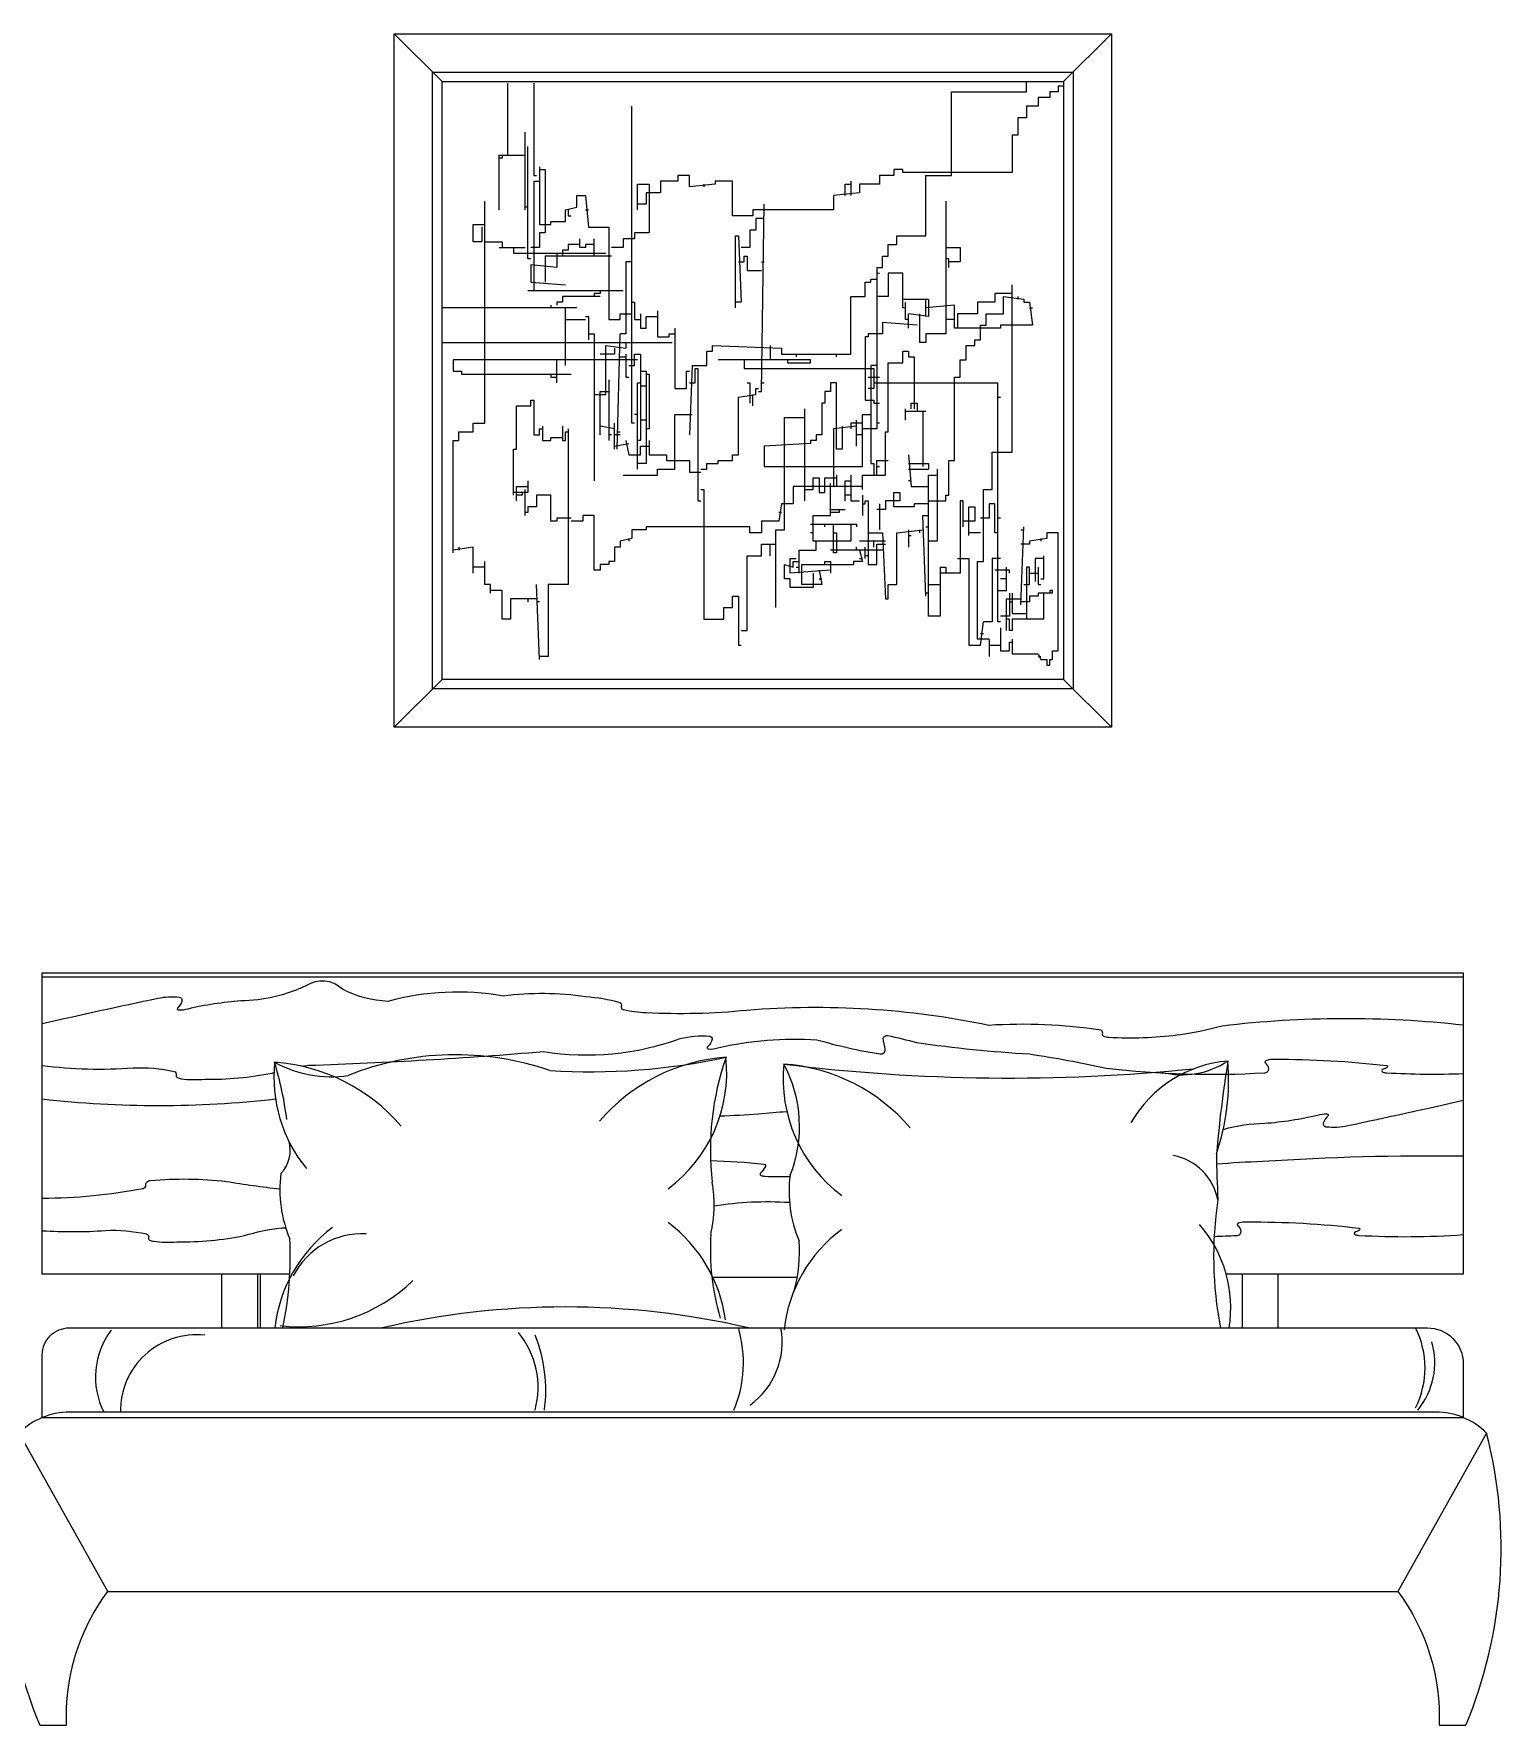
# Model space of a CAD drawing. Header units: inches. Extents: x 4.1 to 46.6, y 13.1 to 37.9.
# Drawn here: x 21.74 to 23.377, y 22.703 to 24.59 of the extents above; entities that cross this region are included whole.
import ezdxf

# ---------------------------------------------------------------- set-up
doc = ezdxf.new("R2010")
doc.units = ezdxf.units.IN
doc.header["$MEASUREMENT"] = 0
doc.layers.add('02', color=2, linetype='Continuous')
doc.layers.add('4', color=4, linetype='Continuous')

msp = doc.modelspace()

# ---------------------------------------------------------------- linework, layer by layer
at = {"layer": '02'}
for p, q in [((22.1425, 24.5898), (22.9425, 24.5898)), ((22.1958, 24.5365), (22.1425, 24.5898)), ((22.1425, 23.8165), (22.1425, 24.5898)), ((22.8891, 24.5365), (22.9425, 24.5898)), ((22.9425, 24.5898), (22.9425, 23.8165)), ((22.2691, 24.4544), (22.2691, 24.5348)), ((22.298, 24.5348), (22.298, 24.4319)), ((22.7643, 24.5251), (22.848, 24.5251)), ((22.7643, 24.4319), (22.7643, 24.5251)), ((22.848, 24.5251), (22.848, 24.5365)), ((22.8737, 24.5251), (22.8737, 24.5187)), ((22.8833, 24.5251), (22.8737, 24.5251)), ((22.8891, 24.5315), (22.8833, 24.5315)), ((22.8833, 24.5315), (22.8833, 24.5251)), ((22.4074, 24.1555), (22.4074, 24.5091)), ((22.848, 24.5091), (22.848, 24.4962)), ((22.8608, 24.5091), (22.848, 24.5091)), ((22.8737, 24.5187), (22.8608, 24.5187)), ((22.8608, 24.5187), (22.8608, 24.5091)), ((22.8383, 24.4962), (22.8383, 24.4769)), ((22.848, 24.4962), (22.8383, 24.4962)), ((22.2884, 24.3934), (22.2884, 24.4801)), ((22.8383, 24.4769), (22.8319, 24.4769)), ((22.8319, 24.4769), (22.8319, 24.4351)), ((22.2594, 24.3934), (22.2594, 24.4544)), ((22.2594, 24.4544), (22.2884, 24.4544)), ((22.2627, 24.4512), (22.2594, 24.4512)), ((22.2627, 24.4544), (22.2627, 24.4512)), ((22.2916, 24.3387), (22.2916, 24.4641)), ((22.298, 24.4319), (22.3013, 24.4319)), ((22.3045, 24.4416), (22.3045, 24.3773)), ((22.3045, 24.4384), (22.3109, 24.4384)), ((22.3109, 24.4384), (22.3109, 24.3677)), ((22.4588, 24.4319), (22.4588, 24.4255)), ((22.4717, 24.4319), (22.4588, 24.4319)), ((22.4717, 24.4191), (22.4717, 24.4319)), ((22.6839, 24.4319), (22.6839, 24.4223)), ((22.7, 24.4319), (22.6839, 24.4319)), ((22.7, 24.4384), (22.7, 24.4319)), ((22.7097, 24.4384), (22.7, 24.4384)), ((22.7097, 24.4351), (22.7097, 24.4384)), ((22.8319, 24.4351), (22.7097, 24.4351)), ((22.7354, 24.3644), (22.7354, 24.4319)), ((22.7354, 24.4319), (22.7643, 24.4319)), ((22.298, 24.4255), (22.298, 24.3034)), ((22.298, 24.4255), (22.3045, 24.4255)), ((22.4138, 24.4223), (22.4267, 24.4223)), ((22.4138, 24.3934), (22.4138, 24.4223)), ((22.4235, 24.4126), (22.4235, 24.3998)), ((22.4395, 24.4126), (22.4235, 24.4126)), ((22.4267, 24.4223), (22.4267, 24.3677)), ((22.4588, 24.4255), (22.4395, 24.4255)), ((22.4395, 24.4255), (22.4395, 24.4126)), ((22.5006, 24.4223), (22.4717, 24.4191)), ((22.4878, 24.4223), (22.4878, 24.4191)), ((22.5006, 24.4255), (22.5006, 24.4223)), ((22.5199, 24.4255), (22.5006, 24.4255)), ((22.5199, 24.3869), (22.5199, 24.4255)), ((22.6614, 24.4126), (22.6325, 24.4094)), ((22.6454, 24.4223), (22.6518, 24.4223)), ((22.6454, 24.4094), (22.6454, 24.4223)), ((22.6518, 24.4255), (22.6518, 24.4094)), ((22.6839, 24.4223), (22.6614, 24.4223)), ((22.6614, 24.4223), (22.6614, 24.4126)), ((22.2434, 24.1555), (22.2434, 24.403)), ((22.2916, 24.3966), (22.2884, 24.3966)), ((22.3334, 24.3934), (22.3463, 24.3966)), ((22.3334, 24.3805), (22.3334, 24.3934)), ((22.3366, 24.3934), (22.3366, 24.3869)), ((22.3463, 24.4094), (22.3559, 24.4094)), ((22.3463, 24.3966), (22.3463, 24.4094)), ((22.3559, 24.4094), (22.3591, 24.3741)), ((22.3559, 24.3934), (22.3591, 24.3934)), ((22.4235, 24.3998), (22.4138, 24.3998)), ((22.5424, 24.3934), (22.5424, 24.3869)), ((22.6325, 24.3934), (22.5424, 24.3934)), ((22.5521, 24.1909), (22.5553, 24.3998)), ((22.6325, 24.4094), (22.6325, 24.3934)), ((22.7579, 24.403), (22.7579, 24.2552)), ((22.2305, 24.358), (22.2305, 24.3773)), ((22.2305, 24.3773), (22.2434, 24.3773)), ((22.2402, 24.3741), (22.2402, 24.358)), ((22.3045, 24.3773), (22.3173, 24.3773)), ((22.3173, 24.3773), (22.3173, 24.3805)), ((22.3173, 24.3805), (22.3334, 24.3805)), ((22.3366, 24.3869), (22.3398, 24.3869)), ((22.3591, 24.3741), (22.3817, 24.3741)), ((22.3817, 24.3741), (22.3817, 24.2712)), ((22.5424, 24.3869), (22.5199, 24.3869)), ((22.5457, 24.3837), (22.5457, 24.3709)), ((22.5553, 24.3837), (22.5457, 24.3837)), ((22.2402, 24.358), (22.2305, 24.358)), ((22.2434, 24.358), (22.2627, 24.358)), ((22.2627, 24.358), (22.2627, 24.3516)), ((22.3045, 24.3677), (22.3045, 24.3516)), ((22.3109, 24.3677), (22.3045, 24.3677)), ((22.3366, 24.3548), (22.3366, 24.3484)), ((22.3495, 24.3548), (22.3366, 24.3548)), ((22.3495, 24.3516), (22.3495, 24.3612)), ((22.3559, 24.3548), (22.3559, 24.3516)), ((22.3656, 24.3548), (22.3559, 24.3548)), ((22.3656, 24.3419), (22.3656, 24.3612)), ((22.3977, 24.3612), (22.3977, 24.3516)), ((22.4106, 24.3612), (22.3977, 24.3612)), ((22.4106, 24.3677), (22.4106, 24.3612)), ((22.4267, 24.3677), (22.4106, 24.3677)), ((22.5232, 24.3644), (22.5264, 24.3644)), ((22.5232, 24.2841), (22.5232, 24.3644)), ((22.5264, 24.3644), (22.5296, 24.2905)), ((22.5457, 24.3709), (22.5392, 24.3709)), ((22.5392, 24.3709), (22.5392, 24.3516)), ((22.6936, 24.3419), (22.6936, 24.3548)), ((22.6936, 24.3548), (22.7032, 24.3548)), ((22.7032, 24.3644), (22.7354, 24.3644)), ((22.7032, 24.3548), (22.7032, 24.3644)), ((22.2594, 24.3516), (22.2884, 24.3516)), ((22.2755, 24.3516), (22.2755, 24.3452)), ((22.2755, 24.3452), (22.3784, 24.3452)), ((22.2948, 24.3387), (22.2916, 24.3387)), ((22.3045, 24.3516), (22.2948, 24.3516)), ((22.3109, 24.3419), (22.3109, 24.313)), ((22.3849, 24.3419), (22.3109, 24.3419)), ((22.3238, 24.3452), (22.3238, 24.3291)), ((22.3302, 24.3484), (22.3302, 24.3419)), ((22.3366, 24.3484), (22.3302, 24.3484)), ((22.3559, 24.3516), (22.3495, 24.3516)), ((22.3977, 24.3516), (22.3849, 24.3516)), ((22.4009, 24.3355), (22.4009, 24.2552)), ((22.4074, 24.3355), (22.4009, 24.3355)), ((22.5264, 24.3355), (22.5328, 24.3355)), ((22.5392, 24.3516), (22.5296, 24.3516)), ((22.5328, 24.3419), (22.536, 24.3419)), ((22.5328, 24.3355), (22.5328, 24.3419)), ((22.536, 24.3419), (22.536, 24.3259)), ((22.5521, 24.3355), (22.5553, 24.3355)), ((22.6872, 24.3419), (22.6936, 24.3419)), ((22.6872, 24.3291), (22.6872, 24.3419)), ((22.7579, 24.3516), (22.774, 24.3516)), ((22.7611, 24.3387), (22.7579, 24.3387)), ((22.7611, 24.3291), (22.7611, 24.3387)), ((22.774, 24.3355), (22.7611, 24.3355)), ((22.774, 24.3516), (22.774, 24.3355)), ((22.2948, 24.3323), (22.2948, 24.313)), ((22.3238, 24.3291), (22.2948, 24.3323)), ((22.536, 24.3259), (22.5521, 24.3259)), ((22.6807, 24.3291), (22.6872, 24.3291)), ((22.6807, 24.3291), (22.6807, 24.1491)), ((22.6807, 24.3227), (22.6839, 24.3227)), ((22.6936, 24.3227), (22.6936, 24.2969)), ((22.7097, 24.3227), (22.6936, 24.3227)), ((22.7097, 24.2841), (22.7097, 24.3227)), ((22.2916, 24.3034), (22.3977, 24.3034)), ((22.2948, 24.313), (22.3334, 24.3098)), ((22.372, 24.3002), (22.3656, 24.3002)), ((22.3656, 24.3002), (22.3656, 24.2969)), ((22.372, 24.3034), (22.372, 24.3002)), ((22.6679, 24.313), (22.6743, 24.313)), ((22.6679, 24.2969), (22.6679, 24.313)), ((22.6743, 24.3162), (22.6807, 24.3162)), ((22.6743, 24.313), (22.6743, 24.3162)), ((22.8126, 24.3002), (22.8126, 24.2905)), ((22.8319, 24.3002), (22.8126, 24.3002)), ((22.8319, 24.1234), (22.8319, 24.3098)), ((22.3463, 24.2841), (22.1958, 24.2841)), ((22.3173, 24.2873), (22.3173, 24.2841)), ((22.3238, 24.2905), (22.3238, 24.2873)), ((22.3302, 24.2905), (22.3238, 24.2905)), ((22.372, 24.2969), (22.3302, 24.2969)), ((22.3302, 24.2969), (22.3302, 24.2905)), ((22.3334, 24.2198), (22.3334, 24.2841)), ((22.4074, 24.2905), (22.4106, 24.2905)), ((22.4106, 24.2905), (22.4106, 24.2712)), ((22.4363, 24.2809), (22.4363, 24.252)), ((22.5296, 24.2905), (22.5232, 24.2905)), ((22.6518, 24.2327), (22.6518, 24.2969)), ((22.6518, 24.2969), (22.6679, 24.2969)), ((22.6936, 24.2969), (22.6807, 24.2969)), ((22.7097, 24.2937), (22.7386, 24.2937)), ((22.7129, 24.2841), (22.7097, 24.2841)), ((22.7129, 24.2712), (22.7129, 24.2905)), ((22.7354, 24.2745), (22.7354, 24.2937)), ((22.7676, 24.2873), (22.7354, 24.2841)), ((22.7386, 24.2937), (22.7386, 24.2745)), ((22.7676, 24.2616), (22.7676, 24.2873)), ((22.8126, 24.2905), (22.7933, 24.2905)), ((22.7933, 24.2905), (22.7933, 24.2777)), ((22.8222, 24.2969), (22.8447, 24.2937)), ((22.8222, 24.2777), (22.8222, 24.2969)), ((22.8383, 24.2969), (22.8383, 24.2937)), ((22.8447, 24.2937), (22.8447, 24.2905)), ((22.8447, 24.2905), (22.8512, 24.2905)), ((22.8512, 24.2905), (22.8544, 24.2648)), ((22.8512, 24.2841), (22.8544, 24.2841)), ((22.3334, 24.2712), (22.3559, 24.2712)), ((22.3559, 24.2745), (22.3591, 24.2745)), ((22.3591, 24.2745), (22.3591, 24.2487)), ((22.3817, 24.2712), (22.3945, 24.2712)), ((22.3945, 24.2712), (22.3945, 24.2777)), ((22.3945, 24.2777), (22.4074, 24.2777)), ((22.4106, 24.2712), (22.417, 24.2712)), ((22.417, 24.2777), (22.417, 24.2616)), ((22.417, 24.2616), (22.4235, 24.2616)), ((22.4235, 24.2616), (22.4235, 24.2745)), ((22.4235, 24.2745), (22.4363, 24.2745)), ((22.4556, 24.2616), (22.4556, 24.1941)), ((22.6872, 24.268), (22.6872, 24.2552)), ((22.7258, 24.2648), (22.6872, 24.268)), ((22.7161, 24.2712), (22.7129, 24.2712)), ((22.7161, 24.2616), (22.7161, 24.2777)), ((22.7386, 24.2745), (22.7161, 24.2777)), ((22.729, 24.2455), (22.729, 24.2777)), ((22.7676, 24.2712), (22.7579, 24.2712)), ((22.819, 24.2616), (22.7676, 24.2616)), ((22.7708, 24.2777), (22.7708, 24.2616)), ((22.7933, 24.2777), (22.7708, 24.2777)), ((22.7965, 24.2487), (22.7965, 24.2648)), ((22.7965, 24.2648), (22.8029, 24.2648)), ((22.8029, 24.2777), (22.8222, 24.2777)), ((22.8029, 24.2648), (22.8029, 24.2777)), ((22.819, 24.2648), (22.819, 24.2616)), ((22.8544, 24.2648), (22.819, 24.2648)), ((22.1958, 24.2455), (22.4524, 24.2455)), ((22.3591, 24.2552), (22.3656, 24.2552)), ((22.3656, 24.2552), (22.3656, 24.0913)), ((22.3784, 24.2423), (22.4009, 24.2391)), ((22.3784, 24.1877), (22.3784, 24.2423)), ((22.3913, 24.1266), (22.3945, 24.2552)), ((22.4009, 24.2552), (22.3945, 24.2552)), ((22.4009, 24.2455), (22.4009, 24.2391)), ((22.4363, 24.252), (22.4492, 24.252)), ((22.4492, 24.252), (22.4492, 24.2552)), ((22.4492, 24.2552), (22.4556, 24.2552)), ((22.4974, 24.2359), (22.4974, 24.2423)), ((22.4974, 24.2423), (22.5746, 24.2391)), ((22.5617, 24.2423), (22.5617, 24.2262)), ((22.6679, 24.252), (22.6679, 24.1813)), ((22.6711, 24.252), (22.6679, 24.252)), ((22.6711, 24.2552), (22.6711, 24.252)), ((22.6872, 24.2552), (22.6711, 24.2552)), ((22.7354, 24.2455), (22.729, 24.2455)), ((22.7354, 24.2552), (22.7354, 24.2455)), ((22.7579, 24.2552), (22.7354, 24.2552)), ((22.7804, 24.2262), (22.7804, 24.2423)), ((22.7804, 24.2423), (22.7901, 24.2423)), ((22.7901, 24.2487), (22.7965, 24.2487)), ((22.7901, 24.2423), (22.7901, 24.2487)), ((22.208, 24.2262), (22.208, 24.2134)), ((22.4138, 24.2262), (22.208, 24.2262)), ((22.3238, 24.2005), (22.3238, 24.2262)), ((22.3881, 24.2327), (22.372, 24.2327)), ((22.3881, 24.2391), (22.3881, 24.2327)), ((22.3945, 24.2295), (22.4009, 24.2295)), ((22.4009, 24.2327), (22.4009, 24.207)), ((22.4106, 24.2198), (22.4106, 24.2327)), ((22.4106, 24.2327), (22.417, 24.2327)), ((22.417, 24.2327), (22.417, 24.1363)), ((22.491, 24.2198), (22.491, 24.2359)), ((22.491, 24.2359), (22.4974, 24.2359)), ((22.6068, 24.2262), (22.5039, 24.2262)), ((22.5328, 24.2262), (22.5328, 24.2166)), ((22.5746, 24.2391), (22.5746, 24.2327)), ((22.5746, 24.2327), (22.6518, 24.2327)), ((22.581, 24.2262), (22.581, 24.223)), ((22.581, 24.223), (22.6068, 24.223)), ((22.5907, 24.2327), (22.5907, 24.2295)), ((22.6068, 24.223), (22.6068, 24.2262)), ((22.6357, 24.2295), (22.6357, 24.2327)), ((22.6936, 24.1459), (22.6936, 24.223)), ((22.6936, 24.223), (22.7097, 24.223)), ((22.7097, 24.223), (22.7097, 24.2359)), ((22.7097, 24.2359), (22.7161, 24.2359)), ((22.7161, 24.2359), (22.7161, 24.2295)), ((22.7161, 24.2295), (22.7225, 24.2295)), ((22.7225, 24.2295), (22.7225, 24.1716)), ((22.774, 24.2262), (22.7804, 24.2262)), ((22.774, 24.207), (22.774, 24.2262)), ((22.208, 24.2134), (22.2176, 24.2134)), ((22.2176, 24.2134), (22.2176, 24.2102)), ((22.2176, 24.2102), (22.3398, 24.2102)), ((22.3173, 24.2102), (22.3173, 24.207)), ((22.3173, 24.207), (22.3238, 24.207)), ((22.3817, 24.2038), (22.3817, 24.1363)), ((22.4009, 24.207), (22.4042, 24.207)), ((22.4042, 24.2198), (22.4106, 24.2198)), ((22.417, 24.2134), (22.4235, 24.2134)), ((22.4235, 24.2134), (22.4235, 24.1106)), ((22.4235, 24.2102), (22.4267, 24.2102)), ((22.4267, 24.2102), (22.4267, 24.1491)), ((22.4685, 24.2134), (22.4717, 24.2134)), ((22.4685, 24.1941), (22.4685, 24.2134)), ((22.4749, 24.2198), (22.4717, 24.1427)), ((22.4749, 24.2198), (22.491, 24.2198)), ((22.4781, 24.2166), (22.4813, 24.2166)), ((22.4781, 24.2005), (22.4781, 24.2166)), ((22.4813, 24.2166), (22.4813, 24.0688)), ((22.5328, 24.2166), (22.6775, 24.2166)), ((22.6711, 24.207), (22.6839, 24.207)), ((22.6743, 24.2198), (22.6743, 24.1106)), ((22.6807, 24.2198), (22.6743, 24.2198)), ((22.6775, 24.2166), (22.6775, 24.1941)), ((22.7676, 24.207), (22.774, 24.207)), ((22.7676, 24.1138), (22.7676, 24.207)), ((22.3656, 24.1877), (22.3784, 24.1877)), ((22.372, 24.1909), (22.3817, 24.1909)), ((22.372, 24.1427), (22.372, 24.1909)), ((22.4138, 24.1041), (22.4138, 24.2005)), ((22.4138, 24.2005), (22.417, 24.2005)), ((22.417, 24.1973), (22.4235, 24.1973)), ((22.4556, 24.1941), (22.4685, 24.1941)), ((22.4717, 24.2005), (22.4781, 24.2005)), ((22.5264, 24.1845), (22.5457, 24.1877)), ((22.536, 24.2005), (22.5392, 24.2005)), ((22.5392, 24.2005), (22.5392, 24.178)), ((22.5424, 24.1748), (22.5424, 24.1877)), ((22.5457, 24.1941), (22.5489, 24.1941)), ((22.5457, 24.1877), (22.5457, 24.1941)), ((22.5489, 24.1909), (22.5521, 24.1909)), ((22.5521, 24.2005), (22.5553, 24.2005)), ((22.6228, 24.1909), (22.6228, 24.178)), ((22.6293, 24.1909), (22.6228, 24.1909)), ((22.6357, 24.2005), (22.6293, 24.2005)), ((22.6293, 24.2005), (22.6293, 24.1909)), ((22.6357, 24.1266), (22.6357, 24.2005)), ((22.6775, 24.1941), (22.6711, 24.1941)), ((22.6775, 24.2005), (22.8158, 24.2005)), ((22.8158, 23.9338), (22.8158, 24.2005)), ((22.2787, 24.1748), (22.2948, 24.1748)), ((22.2787, 24.1266), (22.2787, 24.1748)), ((22.2948, 24.1813), (22.298, 24.1813)), ((22.2948, 24.1748), (22.2948, 24.1813)), ((22.298, 24.1813), (22.298, 24.1427)), ((22.5264, 24.1202), (22.5264, 24.1845)), ((22.6003, 24.1716), (22.6003, 24.0688)), ((22.6228, 24.178), (22.6196, 24.178)), ((22.6196, 24.178), (22.6196, 24.1427)), ((22.6679, 24.1813), (22.6775, 24.1813)), ((22.6775, 24.1813), (22.6775, 24.178)), ((22.6775, 24.178), (22.6839, 24.178)), ((22.7129, 24.1588), (22.7129, 24.1716)), ((22.7354, 24.1684), (22.7129, 24.1684)), ((22.7193, 24.178), (22.7258, 24.178)), ((22.7193, 24.1716), (22.7193, 24.178)), ((22.7258, 24.178), (22.7258, 24.1684)), ((22.7322, 24.1684), (22.7322, 24.1073)), ((22.8158, 24.1845), (22.819, 24.1845)), ((22.2305, 24.1555), (22.2434, 24.1555)), ((22.2305, 24.1459), (22.2305, 24.1555)), ((22.3045, 24.1491), (22.3077, 24.1491)), ((22.3045, 24.1427), (22.3045, 24.1491)), ((22.3077, 24.1523), (22.3077, 24.1363)), ((22.3302, 24.1523), (22.3302, 24.1363)), ((22.3366, 24.1491), (22.3366, 23.9756)), ((22.3881, 24.1491), (22.372, 24.1523)), ((22.3881, 24.1266), (22.3881, 24.1555)), ((22.4106, 24.1555), (22.4074, 24.1555)), ((22.4138, 24.1652), (22.4106, 24.1652)), ((22.4235, 24.1588), (22.417, 24.1588)), ((22.4267, 24.1491), (22.4235, 24.1491)), ((22.4556, 24.1041), (22.4556, 24.1652)), ((22.4556, 24.1652), (22.4749, 24.1652)), ((22.5778, 24.162), (22.6003, 24.162)), ((22.5778, 24.0366), (22.5778, 24.162)), ((22.6582, 24.1523), (22.6325, 24.1491)), ((22.6325, 24.1491), (22.6325, 24.0848)), ((22.6421, 24.1523), (22.6421, 24.1266)), ((22.6518, 24.1555), (22.6518, 24.1491)), ((22.6647, 24.1555), (22.6518, 24.1555)), ((22.6582, 24.1298), (22.6582, 24.1588)), ((22.6647, 24.1652), (22.6743, 24.1652)), ((22.6647, 24.1073), (22.6647, 24.1652)), ((22.6807, 24.1491), (22.6647, 24.1491)), ((22.6839, 24.1555), (22.6807, 24.1555)), ((22.208, 24.1363), (22.2144, 24.1363)), ((22.208, 24.0109), (22.208, 24.1363)), ((22.2144, 24.1459), (22.2305, 24.1459)), ((22.2144, 24.1363), (22.2144, 24.1459)), ((22.298, 24.1427), (22.3045, 24.1427)), ((22.3077, 24.1363), (22.3173, 24.1363)), ((22.3173, 24.1363), (22.3173, 24.1395)), ((22.3173, 24.1395), (22.3302, 24.1395)), ((22.3302, 24.1363), (22.3334, 24.1363)), ((22.3334, 24.1459), (22.3366, 24.1459)), ((22.3334, 24.1363), (22.3334, 24.1459)), ((22.3849, 24.1427), (22.3817, 24.1427)), ((22.3945, 24.1427), (22.3881, 24.1427)), ((22.3881, 24.1298), (22.4042, 24.133)), ((22.3913, 24.1459), (22.3945, 24.1459)), ((22.4009, 24.1363), (22.4042, 24.1202)), ((22.417, 24.1363), (22.4138, 24.1363)), ((22.417, 24.1202), (22.417, 24.1298)), ((22.417, 24.1298), (22.4267, 24.1298)), ((22.4267, 24.1363), (22.4267, 24.1202)), ((22.6068, 24.133), (22.5553, 24.1298)), ((22.5553, 24.1298), (22.5553, 24.1073)), ((22.6068, 24.1363), (22.6068, 24.133)), ((22.6132, 24.1363), (22.6068, 24.1363)), ((22.6132, 24.1427), (22.6132, 24.1363)), ((22.6196, 24.1427), (22.6132, 24.1427)), ((22.6647, 24.1427), (22.6582, 24.1427)), ((22.6904, 24.0977), (22.6904, 24.1459)), ((22.6904, 24.1459), (22.6936, 24.1459)), ((22.2755, 24.1266), (22.2787, 24.1266)), ((22.2755, 24.0752), (22.2755, 24.1266)), ((22.4042, 24.1202), (22.417, 24.1202)), ((22.4235, 24.1106), (22.4138, 24.1106)), ((22.4267, 24.1202), (22.446, 24.1202)), ((22.446, 24.1202), (22.446, 24.1138)), ((22.446, 24.1138), (22.4717, 24.1138)), ((22.4717, 24.1138), (22.4717, 24.1009)), ((22.491, 24.1106), (22.5039, 24.1106)), ((22.491, 24.1041), (22.491, 24.1106)), ((22.5039, 24.1138), (22.5199, 24.1138)), ((22.5039, 24.1106), (22.5039, 24.1138)), ((22.5199, 24.1202), (22.5264, 24.1202)), ((22.5199, 24.1138), (22.5199, 24.1202)), ((22.6421, 24.1266), (22.6357, 24.1266)), ((22.6743, 24.1106), (22.6775, 24.1106)), ((22.6775, 24.1106), (22.6775, 24.0977)), ((22.6807, 24.1138), (22.6936, 24.1138)), ((22.6807, 24.0977), (22.6807, 24.1138)), ((22.7161, 24.1202), (22.7193, 24.0848)), ((22.7161, 24.1106), (22.7386, 24.1106)), ((22.7386, 24.1106), (22.7386, 24.1041)), ((22.7611, 24.1138), (22.7676, 24.1138)), ((22.7611, 24.0752), (22.7611, 24.1138)), ((22.8094, 24.0816), (22.8094, 24.1234)), ((22.8094, 24.1234), (22.8319, 24.1234)), ((22.2916, 24.0913), (22.2916, 24.0784)), ((22.3977, 24.0977), (22.4363, 24.0977)), ((22.4363, 24.1041), (22.4556, 24.1041)), ((22.4363, 24.0977), (22.4363, 24.1041)), ((22.4717, 24.1009), (22.4846, 24.1009)), ((22.4846, 24.1041), (22.491, 24.1041)), ((22.5553, 24.1073), (22.6647, 24.1073)), ((22.61, 24.0945), (22.6164, 24.0945)), ((22.61, 24.0816), (22.61, 24.0945)), ((22.6164, 24.0945), (22.6164, 24.0784)), ((22.6228, 24.0784), (22.6228, 24.0945)), ((22.6228, 24.0945), (22.6357, 24.0945)), ((22.6357, 24.0977), (22.6357, 24.0848)), ((22.6454, 24.0913), (22.6518, 24.0913)), ((22.6454, 24.0688), (22.6454, 24.0913)), ((22.6518, 24.0977), (22.6518, 24.0688)), ((22.6647, 24.0977), (22.6904, 24.0977)), ((22.6647, 24.0816), (22.6647, 24.0977)), ((22.6807, 24.1073), (22.6839, 24.1073)), ((22.7161, 24.1041), (22.7386, 24.1041)), ((22.7193, 24.0913), (22.7161, 24.0913)), ((22.7386, 24.0977), (22.7483, 24.0977)), ((22.7386, 23.9402), (22.7386, 24.0977)), ((22.7483, 24.1041), (22.7483, 24.0238)), ((22.2916, 24.0784), (22.2755, 24.0784)), ((22.2787, 24.0848), (22.2916, 24.0848)), ((22.2787, 24.0688), (22.2787, 24.0848)), ((22.2852, 24.0752), (22.2787, 24.0752)), ((22.2852, 24.0784), (22.2852, 24.0752)), ((22.2884, 24.0527), (22.2884, 24.0816)), ((22.3173, 24.0752), (22.3013, 24.0752)), ((22.3013, 24.0752), (22.3013, 24.0623)), ((22.3173, 24.0463), (22.3173, 24.0752)), ((22.4846, 24.0816), (22.4878, 24.0816)), ((22.4878, 24.0816), (22.4878, 23.937)), ((22.5875, 24.0848), (22.5875, 24.0656)), ((22.6647, 24.0848), (22.5875, 24.0848)), ((22.6003, 24.0816), (22.61, 24.0816)), ((22.6164, 24.0784), (22.6228, 24.0784)), ((22.6293, 24.0527), (22.6293, 24.0881)), ((22.6518, 24.0752), (22.6454, 24.0752)), ((22.6647, 24.0752), (22.6647, 24.0527)), ((22.7, 24.0784), (22.7065, 24.0784)), ((22.7, 24.0623), (22.7, 24.0784)), ((22.7065, 24.0784), (22.7065, 24.0688)), ((22.7193, 24.0848), (22.7386, 24.0848)), ((22.7579, 24.0752), (22.7611, 24.0752)), ((22.7579, 24.0688), (22.7579, 24.0752)), ((22.7997, 24.0816), (22.8094, 24.0816)), ((22.7997, 24.0013), (22.7997, 24.0816)), ((22.2916, 24.0559), (22.2884, 24.0559)), ((22.2916, 24.0623), (22.2916, 24.0559)), ((22.3013, 24.0623), (22.2916, 24.0623)), ((22.3527, 24.0527), (22.3527, 24.0463)), ((22.3656, 24.0527), (22.3527, 24.0527)), ((22.3656, 23.9916), (22.3656, 24.0527)), ((22.4813, 24.0688), (22.4846, 24.0688)), ((22.5746, 24.0656), (22.5714, 24.0463)), ((22.5746, 24.0559), (22.5714, 24.0559)), ((22.5875, 24.0656), (22.5746, 24.0656)), ((22.61, 24.0238), (22.61, 24.0527)), ((22.61, 24.0527), (22.6293, 24.0527)), ((22.6293, 24.0591), (22.6454, 24.0591)), ((22.6389, 24.0559), (22.6293, 24.0559)), ((22.6389, 24.0591), (22.6389, 24.0559)), ((22.6518, 24.0688), (22.6614, 24.0688)), ((22.6647, 24.0656), (22.6679, 24.0656)), ((22.6679, 24.0688), (22.6711, 24.0688)), ((22.6679, 24.0656), (22.6679, 24.0688)), ((22.6711, 24.0688), (22.6711, 23.9981)), ((22.6904, 24.0591), (22.6807, 24.0591)), ((22.6839, 24.0656), (22.6839, 24.0366)), ((22.6904, 24.0688), (22.6904, 24.0591)), ((22.7065, 24.0688), (22.6904, 24.0688)), ((22.7225, 24.0623), (22.7, 24.0623)), ((22.7225, 24.0656), (22.7225, 24.0623)), ((22.7386, 24.0656), (22.7225, 24.0656)), ((22.7354, 23.9627), (22.7322, 24.0527)), ((22.7322, 24.0527), (22.7386, 24.0527)), ((22.7386, 24.0688), (22.7579, 24.0688)), ((22.774, 24.0688), (22.774, 23.9884)), ((22.7772, 24.0688), (22.774, 24.0688)), ((22.7772, 24.0399), (22.7772, 24.0688)), ((22.7836, 24.0623), (22.7901, 24.0623)), ((22.7836, 24.0302), (22.7836, 24.0623)), ((22.7901, 24.0623), (22.7901, 24.0463)), ((22.8061, 24.0656), (22.8061, 24.0495)), ((22.8126, 24.0656), (22.8061, 24.0656)), ((22.8126, 24.0334), (22.8126, 24.0656)), ((22.3238, 24.0463), (22.3173, 24.0463)), ((22.3238, 24.0495), (22.3238, 24.0463)), ((22.3398, 24.0495), (22.3238, 24.0495)), ((22.3527, 24.0463), (22.3398, 24.0463)), ((22.4074, 24.0366), (22.4074, 24.027)), ((22.4235, 24.0366), (22.4074, 24.0366)), ((22.4235, 24.0399), (22.4235, 24.0366)), ((22.5392, 24.0399), (22.4235, 24.0399)), ((22.5392, 24.0334), (22.5392, 24.0399)), ((22.5521, 24.0463), (22.5521, 24.0334)), ((22.5714, 24.0463), (22.5521, 24.0463)), ((22.5682, 23.9499), (22.5682, 24.0366)), ((22.5682, 24.0366), (22.5778, 24.0366)), ((22.6068, 24.0431), (22.6582, 24.0431)), ((22.6228, 24.0399), (22.6228, 24.0431)), ((22.6325, 24.0109), (22.6325, 24.0431)), ((22.6518, 24.0431), (22.6518, 24.0238)), ((22.6582, 24.0431), (22.6582, 24.0399)), ((22.7032, 24.0334), (22.7322, 24.0366)), ((22.7161, 24.0366), (22.7161, 24.0174)), ((22.729, 24.0334), (22.729, 24.0366)), ((22.7354, 24.0399), (22.7386, 24.0399)), ((22.7901, 24.0463), (22.7772, 24.0463)), ((22.8061, 24.0495), (22.7965, 24.0495)), ((22.819, 24.0495), (22.8158, 24.0495)), ((22.8415, 23.9531), (22.8447, 24.0399)), ((22.8415, 24.0366), (22.8447, 24.0366)), ((22.2305, 24.0174), (22.208, 24.0141)), ((22.2144, 24.0174), (22.2144, 24.0141)), ((22.2305, 23.9884), (22.2305, 24.0174)), ((22.3881, 24.0174), (22.3881, 24.0013)), ((22.3945, 24.0174), (22.3881, 24.0174)), ((22.4074, 24.027), (22.3945, 24.0238)), ((22.3945, 24.0238), (22.3945, 24.0174)), ((22.4042, 24.027), (22.4042, 24.0238)), ((22.5521, 24.0334), (22.5392, 24.0334)), ((22.5521, 24.0206), (22.5682, 24.0206)), ((22.5521, 24.0077), (22.5521, 24.0206)), ((22.5617, 24.0077), (22.5617, 24.0206)), ((22.61, 24.0334), (22.6068, 24.0334)), ((22.6518, 24.0238), (22.61, 24.0238)), ((22.6132, 24.0141), (22.6132, 24.0238)), ((22.6325, 24.0334), (22.6357, 24.0334)), ((22.6357, 24.0334), (22.6357, 24.0109)), ((22.6582, 24.0141), (22.6582, 24.0174)), ((22.6904, 24.0238), (22.6614, 24.0238)), ((22.6679, 24.0045), (22.6679, 24.0174)), ((22.6711, 24.0334), (22.6872, 24.0334)), ((22.6775, 24.0174), (22.6775, 24.0238)), ((22.6807, 23.9981), (22.6807, 24.0206)), ((22.6807, 24.0206), (22.6904, 24.0206)), ((22.6872, 24.0334), (22.6904, 23.9595)), ((22.7032, 23.9756), (22.7032, 24.0334)), ((22.7161, 24.0302), (22.7193, 24.0302)), ((22.7483, 24.0238), (22.7386, 24.0238)), ((22.7965, 24.0334), (22.7836, 24.0334)), ((22.8158, 24.0334), (22.8126, 24.0334)), ((22.8512, 24.0206), (22.8415, 24.0206)), ((22.8705, 24.027), (22.8512, 24.0238)), ((22.8512, 24.0238), (22.8512, 24.0206)), ((22.864, 24.027), (22.864, 24.0238)), ((22.8705, 24.0334), (22.8705, 24.027)), ((22.8833, 24.0334), (22.8705, 24.0334)), ((22.8833, 23.9017), (22.8833, 24.0334)), ((22.2434, 23.9756), (22.2434, 24.0013)), ((22.3817, 23.9981), (22.372, 23.9981)), ((22.372, 23.9981), (22.372, 23.9916)), ((22.3817, 24.0013), (22.3817, 23.9981)), ((22.3881, 24.0013), (22.3817, 24.0013)), ((22.536, 23.9242), (22.536, 24.0077)), ((22.536, 24.0077), (22.5521, 24.0077)), ((22.5778, 23.9981), (22.5875, 23.9949)), ((22.5778, 23.982), (22.5778, 23.9981)), ((22.5843, 23.9884), (22.5843, 24.0045)), ((22.5843, 24.0045), (22.5907, 24.0045)), ((22.5875, 24.0013), (22.5939, 24.0013)), ((22.5875, 23.9949), (22.5875, 24.0013)), ((22.5939, 24.0141), (22.5939, 23.9884)), ((22.5939, 24.0141), (22.6132, 24.0141)), ((22.5971, 23.9756), (22.5971, 23.9981)), ((22.5971, 23.9981), (22.655, 23.9981)), ((22.6228, 23.9981), (22.6228, 24.0013)), ((22.6228, 24.0013), (22.6293, 24.0013)), ((22.6872, 24.0141), (22.6293, 24.0141)), ((22.6293, 24.0013), (22.6293, 23.9884)), ((22.6357, 24.0109), (22.6325, 24.0109)), ((22.655, 24.0013), (22.655, 23.9981)), ((22.6647, 24.0013), (22.655, 24.0013)), ((22.6614, 24.0141), (22.6647, 24.0013)), ((22.6614, 24.0045), (22.6647, 24.0045)), ((22.6711, 24.0077), (22.6679, 24.0077)), ((22.6711, 23.9981), (22.6807, 23.9981)), ((22.7708, 24.0045), (22.7836, 24.0045)), ((22.7836, 24.0045), (22.7836, 23.9081)), ((22.7933, 24.0013), (22.7997, 24.0013)), ((22.7933, 23.9145), (22.7933, 24.0013)), ((22.8094, 24.0045), (22.8094, 23.9338)), ((22.819, 24.0045), (22.8094, 24.0045)), ((22.8673, 24.0045), (22.8576, 24.0045)), ((22.8576, 24.0045), (22.8576, 23.9788)), ((22.8673, 23.982), (22.8673, 24.0077)), ((22.2434, 23.9949), (22.2305, 23.9949)), ((22.372, 23.9916), (22.3656, 23.9916)), ((22.5843, 23.982), (22.5778, 23.982)), ((22.6293, 23.9916), (22.5843, 23.9884)), ((22.5843, 23.9724), (22.5843, 23.982)), ((22.5907, 23.9949), (22.5939, 23.9949)), ((22.61, 23.9884), (22.61, 23.9724)), ((22.6164, 23.9916), (22.6196, 23.9756)), ((22.6164, 23.982), (22.6196, 23.982)), ((22.7515, 23.9949), (22.7579, 23.9949)), ((22.7515, 23.9949), (22.7515, 23.9402)), ((22.774, 23.9884), (22.7515, 23.9884)), ((22.7579, 23.9949), (22.7579, 23.9884)), ((22.8287, 23.9916), (22.8126, 23.9916)), ((22.8254, 23.982), (22.819, 23.982)), ((22.8254, 23.9691), (22.8254, 23.9949)), ((22.8287, 23.9884), (22.8287, 23.9916)), ((22.848, 23.9949), (22.848, 23.937)), ((22.8512, 23.9949), (22.848, 23.9949)), ((22.8512, 23.9756), (22.8512, 23.9949)), ((22.8512, 23.9884), (22.8608, 23.9884)), ((22.8608, 23.9949), (22.8608, 23.9756)), ((22.864, 23.982), (22.8673, 23.982)), ((22.2498, 23.9756), (22.2434, 23.9756)), ((22.2498, 23.9659), (22.2498, 23.9756)), ((22.2627, 23.9691), (22.2498, 23.9691)), ((22.2627, 23.937), (22.2627, 23.9691)), ((22.3013, 23.9595), (22.2723, 23.9595)), ((22.2723, 23.9595), (22.2723, 23.937)), ((22.2916, 23.9595), (22.2916, 23.9563)), ((22.3045, 23.892), (22.3013, 23.9756)), ((22.3141, 23.9756), (22.3141, 23.8952)), ((22.3366, 23.9756), (22.3141, 23.9756)), ((22.5199, 23.9627), (22.5264, 23.9627)), ((22.5199, 23.9499), (22.5199, 23.9627)), ((22.5264, 23.9627), (22.5264, 23.9081)), ((22.61, 23.9724), (22.5843, 23.9724)), ((22.6196, 23.9756), (22.5971, 23.9756)), ((22.6904, 23.9595), (22.6936, 23.9595)), ((22.6936, 23.9595), (22.6936, 23.9756)), ((22.6936, 23.9756), (22.7032, 23.9756)), ((22.7386, 23.9659), (22.7354, 23.9659)), ((22.7386, 23.9756), (22.7515, 23.9756)), ((22.8158, 23.9691), (22.8254, 23.9691)), ((22.8254, 23.9595), (22.8415, 23.9595)), ((22.8254, 23.9242), (22.8254, 23.9595)), ((22.8287, 23.9659), (22.8287, 23.9402)), ((22.8319, 23.9659), (22.8319, 23.9434)), ((22.8447, 23.9756), (22.8512, 23.9756)), ((22.8512, 23.9627), (22.8512, 23.9563)), ((22.8608, 23.9627), (22.8512, 23.9627)), ((22.8608, 23.9756), (22.864, 23.9756)), ((22.8769, 23.9659), (22.8608, 23.9659)), ((22.8608, 23.9659), (22.8608, 23.9627)), ((22.8673, 23.937), (22.8673, 23.9659)), ((22.8737, 23.9691), (22.8737, 23.9659)), ((22.8769, 23.9691), (22.8737, 23.9691)), ((22.8769, 23.9659), (22.8769, 23.9691)), ((22.3045, 23.9563), (22.3013, 23.9563)), ((22.5103, 23.9499), (22.5199, 23.9499)), ((22.5103, 23.937), (22.5103, 23.9499)), ((22.7515, 23.9402), (22.7386, 23.9402)), ((22.8287, 23.9402), (22.819, 23.9402)), ((22.8287, 23.9563), (22.8319, 23.9563)), ((22.8319, 23.9434), (22.848, 23.9434)), ((22.8512, 23.9563), (22.8415, 23.9563)), ((22.2723, 23.937), (22.2627, 23.937)), ((22.4878, 23.937), (22.5103, 23.937)), ((22.5296, 23.9242), (22.536, 23.9242)), ((22.7965, 23.9081), (22.7997, 23.9338)), ((22.7965, 23.9209), (22.7997, 23.9209)), ((22.8094, 23.9338), (22.7997, 23.9338)), ((22.819, 23.9338), (22.8158, 23.9338)), ((22.819, 23.9274), (22.819, 23.9017)), ((22.8287, 23.937), (22.8254, 23.937)), ((22.8287, 23.9242), (22.8287, 23.937)), ((22.8319, 23.9242), (22.8287, 23.9242)), ((22.8319, 23.937), (22.8319, 23.9242)), ((22.8673, 23.937), (22.8319, 23.937)), ((22.5264, 23.9081), (22.5296, 23.9081)), ((22.7836, 23.9081), (22.7965, 23.9081)), ((22.8061, 23.9145), (22.7933, 23.9145)), ((22.8061, 23.9145), (22.8061, 23.8952)), ((22.8061, 23.9081), (22.819, 23.9081)), ((22.819, 23.9017), (22.8287, 23.9017)), ((22.8287, 23.9113), (22.8319, 23.9113)), ((22.8287, 23.9017), (22.8287, 23.9113)), ((22.8319, 23.9145), (22.8319, 23.8984)), ((22.8769, 23.9017), (22.8833, 23.9017)), ((22.8769, 23.892), (22.8769, 23.9017)), ((22.3141, 23.8952), (22.3045, 23.8952)), ((22.8319, 23.8984), (22.8608, 23.8984)), ((22.8608, 23.8984), (22.864, 23.892)), ((22.8608, 23.8952), (22.864, 23.8952)), ((22.864, 23.892), (22.8705, 23.892)), ((22.8705, 23.892), (22.8705, 23.8856)), ((22.8705, 23.8856), (22.8737, 23.8856)), ((22.8737, 23.892), (22.8769, 23.892)), ((22.8737, 23.8856), (22.8737, 23.892)), ((22.1958, 23.8698), (22.1425, 23.8165)), ((22.8891, 23.8698), (22.9425, 23.8165)), ((22.9425, 23.8165), (22.1425, 23.8165)), ((23.3352, 23.5375), (21.7497, 23.5375)), ((21.9927, 23.2065), (21.9927, 23.1465)), ((22.592, 23.2028), (22.4981, 23.2028)), ((21.7497, 23.0465), (23.3352, 23.0465))]:
    msp.add_line(p, q, dxfattribs=at)
for points in [[(22.1851, 23.8592), (22.1851, 24.5472), (22.8998, 24.5472), (22.8998, 23.8592)], [(22.1958, 23.8698), (22.1958, 24.5365), (22.8891, 24.5365), (22.8891, 23.8698)]]:
    msp.add_lwpolyline(points, close=True, dxfattribs=at)
for points in [[(23.3352, 23.4841, 0.057394), (23.0661, 23.4831, -0.031531), (23.0161, 23.4729, -0.043006), (22.9397, 23.4702, -0.098205), (22.9339, 23.4718, -0.36523), (22.9329, 23.4753, 0.356043), (22.9306, 23.4786, 0.052666), (22.8059, 23.4839, 0.071374), (22.5359, 23.5006, -0.038352), (22.4234, 23.4979, -0.06174), (22.3981, 23.5013, -0.431935), (22.3961, 23.5048, 0.427698), (22.3941, 23.5091, 0.049361), (22.3562, 23.5157, 0.068548), (22.2639, 23.5165, 0.110595), (22.1354, 23.5107, -0.109909), (22.0847, 23.5241, 0.354326), (22.0438, 23.5279, -0.108164), (21.9713, 23.5112, 0.037657), (21.912, 23.5021, -0.096012), (21.902, 23.5008, -0.726973), (21.9008, 23.5031, 0.099826), (21.9059, 23.5109, 0.474653), (21.9029, 23.515, 0.079624), (21.8785, 23.5138, 0.003579), (21.7497, 23.4856)], [(22.3088, 23.4547, 0.126906), (22.4615, 23.4692, -0.086332), (22.4942, 23.4718, -0.411867), (22.4973, 23.4684, -0.160889), (22.4923, 23.4603, 0.785407), (22.4932, 23.4576, 0.106705), (22.5033, 23.4589, -0.071077), (22.614, 23.4679, 0.030717), (22.6847, 23.452, 0.437795), (22.6903, 23.4569, -0.018273), (22.6879, 23.4698, -0.331193), (22.6928, 23.4726, -0.012506), (22.7252, 23.4648, 0.020931), (22.8513, 23.452, -0.018283), (22.9367, 23.4361, 0.043177), (23.1134, 23.431, 0.41693), (23.1181, 23.4352, 0.220071), (23.1145, 23.4417, -0.577874), (23.1163, 23.4452, -0.112093), (23.1243, 23.4461, -0.030484), (23.25, 23.439, -0.587398), (23.2504, 23.4373, -0.162638), (23.2458, 23.435, 0.727836), (23.2454, 23.4316, 0.04503), (23.2494, 23.431, 0.023633), (23.3352, 23.4302)], [(22.0394, 23.4383, -0.008148), (22.0469, 23.4394, 0.012588), (22.3088, 23.4547)], [(21.7497, 23.4392, 0.048386), (21.851, 23.4364, -0.066672), (21.8969, 23.4326, -0.419645), (21.8991, 23.4285, 0.31337), (21.9002, 23.4259, 0.11093), (21.9046, 23.4244, 0.055368), (21.9309, 23.4238, 0.053083), (22.0061, 23.4307, -0.002278), (22.0081, 23.4313, -0.002278)], [(21.7497, 23.4018, 0.055478), (22.0099, 23.4018, 0.055478)], [(23.0675, 23.3679, -0.06737), (23.1137, 23.3747, 0.037657), (23.1729, 23.3838, -0.096012), (23.183, 23.3851, -0.726973), (23.1841, 23.3828, 0.099826), (23.179, 23.375, 0.474653), (23.182, 23.3709, 0.079624), (23.2064, 23.3721, 0.003579), (23.3352, 23.4003)], [(22.5059, 23.3829, 0.011349), (22.5491, 23.3854, -0.010676), (22.5803, 23.3878, -0.010676)], [(23.06, 23.3294, -0.013524), (23.1112, 23.3323, -0.020669), (23.3352, 23.3382)], [(22.4953, 23.333, -0.021786), (22.555, 23.3292, -0.583973), (22.556, 23.3253, -0.022507), (22.5511, 23.3192, 0.439818), (22.5513, 23.3166, 0.085309), (22.5561, 23.3156, 0.008182), (22.584, 23.3153, 0.008182)], [(21.7497, 23.2913, 0.047704), (21.8623, 23.3021, 0.38963), (21.8653, 23.3058, -0.119524), (21.8657, 23.3083, -0.255301), (21.8706, 23.3109, -0.050291), (21.9552, 23.3099, 0.015633), (22.0148, 23.3016, 0.015633)], [(22.4992, 23.2827, -0.05362), (22.5831, 23.2866, 0.000144), (22.5834, 23.2865, 0.000144)], [(23.0572, 23.2485, 0.00618), (23.0825, 23.2496, 0.41693), (23.0872, 23.2539, 0.220071), (23.0837, 23.2604, -0.577874), (23.0854, 23.2639, -0.112093), (23.0934, 23.2647, -0.030484), (23.2191, 23.2577, -0.587398), (23.2195, 23.256, -0.162638), (23.215, 23.2537, 0.727836), (23.2146, 23.2503, 0.04503), (23.2186, 23.2497, 0.032144), (23.3352, 23.2505)], [(21.7497, 23.2549, 0.03359), (21.8201, 23.2551, -0.066672), (21.866, 23.2513, -0.419645), (21.8683, 23.2472, 0.31337), (21.8693, 23.2445, 0.11093), (21.8738, 23.2431, 0.055368), (21.9, 23.2424, 0.053083), (21.9752, 23.2494, -0.044602), (22.0161, 23.2581, 0.000248), (22.0213, 23.2582, 0.000248)]]:
    msp.add_lwpolyline(points, format="xyb", dxfattribs=at)
for centre, radius, start, end in [((22.2109, 23.1279), 0.3232, 71.0183, 111.7974), ((22.1698, 23.4262), 0.1617, 174.1034, 219.1564), ((21.9946, 23.2392), 0.2041, 40.4189, 85.9871), ((22.0719, 23.5568), 0.1302, 241.0908, 278.4042), ((21.5956, 23.3212), 0.4309, 7.6727, 16.3954), ((22.3612, 24.1455), 0.7134, 266.3716, 282.2562), ((22.5269, 23.2447), 0.2041, 94.0129, 139.5811), ((22.3515, 23.4317), 0.1619, 306.5711, 5.89), ((22.8103, 23.3447), 0.3152, 160.8133, 186.5053), ((22.7382, 23.4242), 0.1619, 174.11, 233.4289), ((22.4473, 23.3711), 0.1473, 338.3017, 28.2264), ((22.5628, 23.2371), 0.2041, 40.4189, 85.9871), ((22.8289, 25.4626), 2.0375, 262.901, 275.8035), ((23.0838, 23.307), 0.1376, 94.6803, 150.371), ((23.0211, 23.523), 0.0942, 256.3005, 303.1425), ((22.8164, 23.4231), 0.257, 341.3058, 4.6952), ((24.4187, 23.2264), 1.3636, 170.8108, 175.1902), ((21.9882, 23.3449), 0.0382, 316.7316, 14.6494), ((23.0004, 23.2777), 0.062, 10.6689, 79.6058), ((25.0275, 23.3788), 1.9682, 181.1124, 182.6095), ((22.1549, 23.3003), 0.1401, 172.4632, 202.983), ((22.3484, 23.284), 0.1509, 347.445, 9.5697), ((22.723, 23.2983), 0.1401, 172.4632, 202.983), ((23.4757, 23.2262), 0.4191, 171.3566, 190.9724), ((22.3515, 23.1339), 0.1619, 7.6359, 53.4289), ((22.9344, 23.1689), 0.1413, 350.8749, 41.1678), ((22.17, 23.1283), 0.1619, 126.5711, 173.5704), ((21.6471, 23.2256), 0.3793, 347.9512, 3.0199), ((22.1068, 23.1648), 0.0867, 87.1102, 152.6406), ((22.77, 23.2341), 0.2749, 176.4446, 196.2046), ((22.7382, 23.1263), 0.1619, 126.5711, 173.5704), ((22.4418, 23.2309), 0.1528, 343.77, 4.7767), ((22.0365, 23.3292), 0.1814, 263.241, 314.2841), ((22.3332, 22.2629), 0.9069, 76.9814, 103.0186), ((21.8958, 23.0917), 0.0868, 143.0568, 206.9497), ((21.9218, 23.0539), 0.0849, 83.8472, 181.0632), ((22.207, 23.0803), 0.0959, 344.6109, 39.5333), ((22.1496, 23.0771), 0.1619, 352.0988, 22.2357), ((22.3939, 23.1077), 0.1381, 337.4948, 16.2496), ((22.4882, 23.1308), 0.0871, 306.0086, 10.3491), ((23.1932, 23.1019), 0.0993, 333.3704, 26.6296), ((23.2211, 23.1074), 0.0823, 320.349, 16.5965)]:
    msp.add_arc(centre, radius, start, end, dxfattribs=at)
at = {"layer": '4'}
for p, q in [((22.0259, 23.2065), (21.7497, 23.2065)), ((21.9497, 23.2065), (21.9497, 23.1465)), ((21.9897, 23.2065), (21.9897, 23.1465)), ((23.3352, 23.2065), (23.0706, 23.2065)), ((23.0886, 23.2065), (23.0886, 23.1465)), ((23.1282, 23.2065), (23.1282, 23.1465))]:
    msp.add_line(p, q, dxfattribs=at)
for points in [[(21.7497, 23.2065), (21.7497, 23.5425), (23.3352, 23.5425), (23.3352, 23.2065)], [(21.8228, 22.8525), (23.2621, 22.8525)]]:
    msp.add_lwpolyline(points, dxfattribs=at)
for points in [[(21.7497, 23.0465), (21.7497, 23.1165, -0.414214), (21.7797, 23.1465), (23.2952, 23.1465, -0.414214), (23.3352, 23.1065), (23.3352, 23.0465)], [(23.3612, 23.0291), (23.2621, 22.8525, -0.173046), (23.3081, 22.7034), (23.3381, 22.7034, 0.162926), (23.3612, 23.0291, 0.198912), (23.3046, 23.0525), (21.7803, 23.0525, 0.198912), (21.7238, 23.0291, 0.162926), (21.7468, 22.7034), (21.7768, 22.7034, -0.173046), (21.8228, 22.8525), (21.7238, 23.0291)]]:
    msp.add_lwpolyline(points, format="xyb", dxfattribs=at)

doc.saveas('drawing.dxf')
